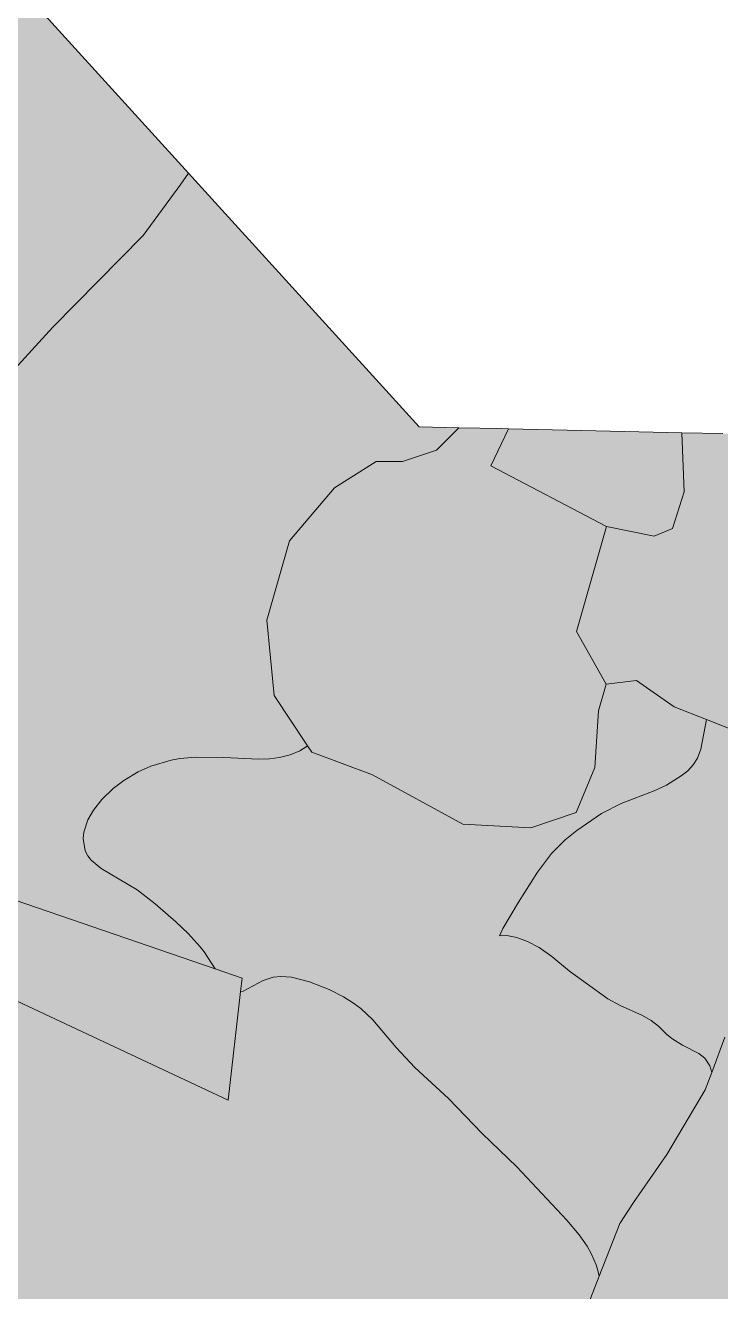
# Model space of a CAD drawing. Header units: metres. Extents: x 541853 to 549675, y 1832829 to 1845715.
# Drawn here: x 547294.2 to 547547.2, y 1834741.3 to 1835202 of the extents above; entities that cross this region are included whole.
import ezdxf

# ---------------------------------------------------------------- set-up
doc = ezdxf.new("R2010")
doc.units = ezdxf.units.M
doc.header["$MEASUREMENT"] = 0
doc.layers.add('1', color=7, linetype='Continuous', lineweight=0)

msp = doc.modelspace()

# ---------------------------------------------------------------- hatches: boundary and pattern name
at = {"layer": '1', "linetype": 'Continuous', "lineweight": 0}
for points in [[(546982.56, 1834684.095), (546969.84, 1834685.775), (546945.12, 1834689.045), (546944.49, 1834689.45), (546930.06, 1834732.275), (546904.59, 1834798.11), (546902.46, 1834849.08), (546901.41, 1834875.63), (546895.05, 1834945.71), (546849.42, 1834949.955), (546785.37, 1834943.64), (546781.47, 1834973.535), (546766.89, 1835015.385), (547086.54, 1835317.98), (547140.3, 1835368.845), (547147.05, 1835375.265), (547147.08, 1835375.25), (547353.51, 1835148.255), (547350.81, 1835144.175), (547337.01, 1835125.59), (547304.22, 1835092.2), (547285.08, 1835071.29), (547259.19, 1835037.135), (547231.65, 1835010.525), (547210.59, 1834987.68), (547178.55, 1834947.66), (547159.02, 1834919.19), (547143.21, 1834892.145), (547128.72, 1834858.74), (547120.56, 1834834.17), (547111.8, 1834810.44), (547099.47, 1834781.34), (547087.83, 1834767.045), (547067.94, 1834754.805), (547039.62, 1834750.965), (547022.31, 1834749.465), (547010.82, 1834744.935), (547002.6, 1834734.675), (546995.88, 1834714.425), (546988.86, 1834695.375)], [(547325.28, 1834601.685), (547323.87, 1834602.6), (547320.66, 1834605.09), (547318.08, 1834612.2), (547308.78, 1834625.685), (547292.13, 1834642.065), (547267.02, 1834656.78), (547243.14, 1834665.96), (547214.34, 1834668.57), (547186.77, 1834675.005), (547154.76, 1834677.285), (547119.72, 1834682.835), (547089.63, 1834686.21), (547029.45, 1834683.945), (546999.99, 1834683.57), (546987.66, 1834683.42), (546982.56, 1834684.095), (546988.86, 1834695.375), (546995.88, 1834714.425), (547002.6, 1834734.675), (547010.82, 1834744.935), (547022.31, 1834749.465), (547039.62, 1834750.965), (547067.94, 1834754.805), (547087.83, 1834767.045), (547099.47, 1834781.34), (547111.8, 1834810.44), (547120.56, 1834834.17), (547128.72, 1834858.74), (547143.21, 1834892.145), (547159.02, 1834919.19), (547178.55, 1834947.66), (547210.59, 1834987.68), (547231.65, 1835010.525), (547259.19, 1835037.135), (547285.08, 1835071.29), (547304.22, 1835092.2), (547337.01, 1835125.59), (547350.81, 1835144.175), (547353.51, 1835148.255), (547437.48, 1835055.945), (547451.97, 1835055.615), (547443.78, 1835047.425), (547431.45, 1835043.315), (547423.89, 1835043.315), (547421.82, 1835043.315), (547406.73, 1835033.7), (547390.26, 1835014.47), (547382.01, 1834985.625), (547384.77, 1834958.145), (547396.89, 1834939.935), (547396.71, 1834939.755), (547394.04, 1834938.015), (547390.56, 1834936.56), (547386.72, 1834935.63), (547383, 1834935.18), (547379.07, 1834935.045), (547366.35, 1834935.66), (547356.18, 1834935.75), (547350.42, 1834935.225), (547347.21, 1834934.655), (547339.83, 1834932.495), (547335.24, 1834930.425), (547330.02, 1834927.245), (547326.18, 1834924.335), (547321.98, 1834920.375), (547318.95, 1834916.52), (547316.91, 1834912.965), (547315.47, 1834908.45), (547315.23, 1834906.23), (547315.95, 1834901.685), (547316.85, 1834899.87), (547318.11, 1834898.25), (547321.8, 1834895.235), (547334.82, 1834887.555), (547341.42, 1834882.455), (547348.92, 1834875.915), (547353.39, 1834871.61), (547357.8, 1834866.735), (547359.21, 1834864.935), (547363.2, 1834858.815), (547270.26, 1834890.645), (547261.59, 1834860.795), (547368, 1834810.995), (547372.53, 1834850.535), (547373.4, 1834850.685), (547380.75, 1834854.54), (547384.35, 1834855.74), (547387.14, 1834856.025), (547390.98, 1834855.755), (547397.64, 1834854.045), (547404.69, 1834851.24), (547409.94, 1834848.585), (547413.63, 1834846.275), (547416.24, 1834844.295), (547420.62, 1834840.155), (547429.11, 1834830.105), (547435.89, 1834822.86), (547448.19, 1834811.55), (547460.46, 1834798.86), (547473.09, 1834786.695), (547491.27, 1834767.315), (547495.77, 1834761.975), (547498.65, 1834757.82), (547500.18, 1834754.955), (547501.86, 1834751.055), (547502.55, 1834749.075), (547503.03, 1834746.945), (547487.55, 1834707.285), (547462.71, 1834676.58), (547426.08, 1834660.35), (547425.33, 1834659.735), (547425.18, 1834659.6), (547417.8, 1834656.405), (547406.88, 1834651.68), (547384.44, 1834629.705), (547359.48, 1834612.095), (547337.01, 1834604.745), (547328.25, 1834602.03)], [(547574.19, 1834941.675), (547554.99, 1834944.405), (547542.09, 1834949.43), (547530.27, 1834954.035), (547516.56, 1834963.635), (547505.58, 1834962.27), (547494.75, 1834981.47), (547505.67, 1835019.645), (547522.98, 1835016.135), (547529.67, 1835018.925), (547533.96, 1835032.245), (547533.09, 1835053.785), (547548.06, 1835053.455), (547556.04, 1835053.275), (547573.32, 1835052.885), (547584.15, 1835052.63), (547587.87, 1835052.555), (547587.9, 1835052.555), (547593.12, 1835053.425), (547602.06, 1835054.91), (547656.81, 1835063.82), (547659.66, 1835058.135), (547669.86, 1835025.465), (547665.39, 1835014.545), (547660.14, 1835009.625), (547636.05, 1834997.46), (547625.58, 1834999.365), (547623.03, 1834990.92), (547622.25, 1834988.37), (547601.67, 1834988.37), (547592.04, 1834978.755), (547592.04, 1834963.635), (547587.93, 1834949.91)], [(547478.1, 1834910.07), (547453.41, 1834911.45), (547420.47, 1834929.3), (547398.48, 1834937.55), (547396.89, 1834939.935), (547384.77, 1834958.145), (547382.01, 1834985.625), (547390.26, 1835014.47), (547406.73, 1835033.7), (547421.82, 1835043.315), (547423.89, 1835043.315), (547431.45, 1835043.315), (547443.78, 1835047.425), (547451.97, 1835055.615), (547467.36, 1835055.27), (547470, 1835055.21), (547463.55, 1835041.755), (547505.67, 1835019.645), (547494.75, 1834981.47), (547505.58, 1834962.27), (547502.82, 1834952.655), (547501.44, 1834932.045), (547494.6, 1834915.575)], [(547522.98, 1835016.135), (547505.67, 1835019.645), (547463.55, 1835041.755), (547470, 1835055.21), (547491.39, 1835054.73), (547533.09, 1835053.785), (547533.96, 1835032.245), (547529.67, 1835018.925)], [(547543.98, 1834821.075), (547543.29, 1834823.445), (547541.43, 1834826.205), (547539.27, 1834827.915), (547533.36, 1834830.975), (547529.76, 1834833.12), (547527.78, 1834834.77), (547524.6, 1834837.965), (547521.96, 1834839.93), (547518.78, 1834841.775), (547510.62, 1834845.375), (547506.21, 1834847.835), (547492.26, 1834857.87), (547485.75, 1834863.225), (547481.22, 1834866.495), (547476.96, 1834868.73), (547473.06, 1834870.2), (547469.43, 1834870.92), (547467.78, 1834870.965), (547466.7, 1834870.71), (547466.7, 1834870.74), (547467.93, 1834873.395), (547473.66, 1834883.055), (547480.56, 1834893.975), (547485.72, 1834900.725), (547490.67, 1834905.705), (547494.9, 1834909.14), (547503.9, 1834915.215), (547510.98, 1834918.965), (547523.07, 1834923.525), (547527.51, 1834925.55), (547532.91, 1834928.925), (547535.28, 1834930.845), (547537.26, 1834932.915), (547538.82, 1834935.375), (547540.02, 1834938.675), (547542.09, 1834949.43), (547554.99, 1834944.405), (547574.19, 1834941.675), (547587.93, 1834949.91), (547592.04, 1834963.635), (547592.04, 1834978.755), (547601.67, 1834988.37), (547622.25, 1834988.37), (547649.7, 1834978.755), (547660.68, 1834965.015), (547662.06, 1834960.455), (547609.41, 1834937.595), (547581.57, 1834903.62), (547548.69, 1834833.915)], [(547503.03, 1834746.945), (547502.55, 1834749.075), (547501.86, 1834751.055), (547500.18, 1834754.955), (547498.65, 1834757.82), (547495.77, 1834761.975), (547491.27, 1834767.315), (547473.09, 1834786.695), (547460.46, 1834798.86), (547448.19, 1834811.55), (547435.89, 1834822.86), (547429.11, 1834830.105), (547420.62, 1834840.155), (547416.24, 1834844.295), (547413.63, 1834846.275), (547409.94, 1834848.585), (547404.69, 1834851.24), (547397.64, 1834854.045), (547390.98, 1834855.755), (547387.14, 1834856.025), (547384.35, 1834855.74), (547380.75, 1834854.54), (547373.4, 1834850.685), (547372.53, 1834850.535), (547373.1, 1834855.425), (547363.2, 1834858.815), (547359.21, 1834864.935), (547357.8, 1834866.735), (547353.39, 1834871.61), (547348.92, 1834875.915), (547341.42, 1834882.455), (547334.82, 1834887.555), (547321.8, 1834895.235), (547318.11, 1834898.25), (547316.85, 1834899.87), (547315.95, 1834901.685), (547315.23, 1834906.23), (547315.47, 1834908.45), (547316.91, 1834912.965), (547318.95, 1834916.52), (547321.98, 1834920.375), (547326.18, 1834924.335), (547330.02, 1834927.245), (547335.24, 1834930.425), (547339.83, 1834932.495), (547347.21, 1834934.655), (547350.42, 1834935.225), (547356.18, 1834935.75), (547366.35, 1834935.66), (547379.07, 1834935.045), (547383, 1834935.18), (547386.72, 1834935.63), (547390.56, 1834936.56), (547394.04, 1834938.015), (547396.71, 1834939.755), (547396.89, 1834939.935), (547398.48, 1834937.55), (547420.47, 1834929.3), (547453.41, 1834911.45), (547478.1, 1834910.07), (547494.6, 1834915.575), (547501.44, 1834932.045), (547502.82, 1834952.655), (547505.58, 1834962.27), (547516.56, 1834963.635), (547530.27, 1834954.035), (547542.09, 1834949.43), (547540.02, 1834938.675), (547538.82, 1834935.375), (547537.26, 1834932.915), (547535.28, 1834930.845), (547532.91, 1834928.925), (547527.51, 1834925.55), (547523.07, 1834923.525), (547510.98, 1834918.965), (547503.9, 1834915.215), (547494.9, 1834909.14), (547490.67, 1834905.705), (547485.72, 1834900.725), (547480.56, 1834893.975), (547473.66, 1834883.055), (547467.93, 1834873.395), (547466.7, 1834870.74), (547466.7, 1834870.71), (547467.78, 1834870.965), (547469.43, 1834870.92), (547473.06, 1834870.2), (547476.96, 1834868.73), (547481.22, 1834866.495), (547485.75, 1834863.225), (547492.26, 1834857.87), (547506.21, 1834847.835), (547510.62, 1834845.375), (547518.78, 1834841.775), (547521.96, 1834839.93), (547524.6, 1834837.965), (547527.78, 1834834.77), (547529.76, 1834833.12), (547533.36, 1834830.975), (547539.27, 1834827.915), (547541.43, 1834826.205), (547543.29, 1834823.445), (547543.98, 1834821.075), (547541.64, 1834814.685), (547527.66, 1834791.18), (547515.54, 1834773.705), (547510.53, 1834766.145)], [(547368, 1834810.995), (547261.59, 1834860.795), (547270.26, 1834890.645), (547363.2, 1834858.815), (547373.1, 1834855.425), (547372.53, 1834850.535)]]:
    msp.add_hatch(color=53, dxfattribs=at).paths.add_polyline_path(points)
h = msp.add_hatch(dxfattribs=at)
h.set_pattern_fill('CROSS', color=9, scale=10, style=0)
h.paths.add_polyline_path([(547428.78, 1834505.025), (547398.42, 1834510.11), (547375.35, 1834517.13), (547359.3, 1834524.135), (547344.06, 1834534.845), (547334.94, 1834547.175), (547327.77, 1834564.215), (547322.04, 1834583.025), (547316.31, 1834600.635), (547293.27, 1834631.535), (547262.85, 1834654.68), (547240.08, 1834662.735), (547223.76, 1834664.205), (547212.84, 1834664.895), (547193.04, 1834666.14), (547154.25, 1834672.875), (547111.14, 1834678.725), (547056.42, 1834679.055), (547009.59, 1834683.18), (546999.99, 1834682.07), (546999.99, 1834683.57), (547029.45, 1834683.945), (547089.63, 1834686.21), (547119.72, 1834682.835), (547154.76, 1834677.285), (547186.77, 1834675.005), (547214.34, 1834668.57), (547243.14, 1834665.96), (547267.02, 1834656.78), (547292.13, 1834642.065), (547308.78, 1834625.685), (547318.08, 1834612.2), (547320.66, 1834605.09), (547323.87, 1834602.6), (547325.28, 1834601.685), (547328.25, 1834602.03), (547337.01, 1834604.745), (547359.48, 1834612.095), (547384.44, 1834629.705), (547406.88, 1834651.68), (547417.8, 1834656.405), (547425.18, 1834659.6), (547425.33, 1834659.735), (547426.08, 1834660.35), (547462.71, 1834676.58), (547487.55, 1834707.285), (547503.03, 1834746.945), (547510.53, 1834766.145), (547515.54, 1834773.705), (547527.66, 1834791.18), (547541.64, 1834814.685), (547543.98, 1834821.075), (547548.69, 1834833.915), (547581.57, 1834903.62), (547609.41, 1834937.595), (547662.06, 1834960.455), (547704.48, 1834978.875), (547705.29, 1835004.18), (547700.52, 1835014.065), (547848.84, 1835057.655), (547856.7, 1835053.29), (547854.24, 1835042.295), (547842.69, 1835048.445), (547803.51, 1835038.635), (547741.83, 1835018.145), (547714.8, 1835010.975), (547710, 1834999.14), (547710.33, 1834984.68), (547709.13, 1834968.975), (547669.5, 1834950.675), (547639.02, 1834938.9), (547614.63, 1834927.575), (547591.56, 1834897.95), (547556.61, 1834832.01), (547550.49, 1834802.52), (547552.8, 1834802.265), (547552.05, 1834795.905), (547552.53, 1834789.395), (547554.93, 1834790.895), (547556.01, 1834789.575), (547555.62, 1834784.475), (547554.96, 1834781.685), (547554.57, 1834780.02), (547555.47, 1834780.005), (547555.95, 1834779.99), (547555.83, 1834778.88), (547555.2, 1834773.045), (547555.83, 1834770.15), (547554.21, 1834769.535), (547557.27, 1834762.335), (547559.85, 1834761.03), (547561.74, 1834755.945), (547564.65, 1834750.65), (547567.89, 1834745.835), (547570.32, 1834746.66), (547571.85, 1834744.29), (547573.86, 1834743.63), (547574.16, 1834743.525), (547575.21, 1834741.935), (547575.24, 1834741.905), (547576.11, 1834736.13), (547573.86, 1834735.335), (547574.22, 1834732.47), (547574.37, 1834731.105), (547574.01, 1834729.08), (547570.14, 1834725.765), (547568.07, 1834725.54), (547561.08, 1834721.265), (547556.79, 1834719.63), (547551.42, 1834716.06), (547550.61, 1834716.855), (547548.15, 1834714.605), (547546.26, 1834712.88), (547545.75, 1834710.3), (547545.21, 1834709.925), (547537.83, 1834704.81), (547532.97, 1834701.705), (547530.09, 1834697.475), (547521.6, 1834700.445), (547517.82, 1834701.765), (547512.87, 1834700.985), (547499.76, 1834691.175), (547477.17, 1834674.255), (547461.54, 1834662.54), (547455.06, 1834657.665), (547440.09, 1834646.445), (547432.02, 1834653.435), (547428.99, 1834656.09), (547427.52, 1834655.175), (547430.49, 1834651.59), (547433.85, 1834648.185), (547435.56, 1834647.225), (547437.72, 1834644.705), (547438.89, 1834643.31), (547411.38, 1834639.755), (547399.29, 1834636.77), (547398.45, 1834635.87), (547389.03, 1834626.465), (547376.43, 1834616.34), (547361.67, 1834606.545), (547356.78, 1834605.015), (547342.65, 1834600.905), (547348.35, 1834594.605), (547345.11, 1834544.145), (547391.73, 1834521.705), (547414.11, 1834512.615), (547422.48, 1834524.375), (547429.53, 1834525.5), (547449.33, 1834513.125), (547465.92, 1834508.025), (547440.27, 1834505.955)])

# ---------------------------------------------------------------- linework, layer by layer
at = {"layer": '1', "color": 7, "linetype": 'Continuous', "lineweight": 0, "flags": 128}
for points in [[(547147.08, 1835375.25), (547353.51, 1835148.255), (547350.81, 1835144.175), (547337.01, 1835125.59), (547304.22, 1835092.2), (547285.08, 1835071.29)], [(547285.08, 1835071.29), (547304.22, 1835092.2), (547337.01, 1835125.59), (547350.81, 1835144.175), (547353.51, 1835148.255), (547437.48, 1835055.945), (547451.97, 1835055.615), (547443.78, 1835047.425), (547431.45, 1835043.315), (547423.89, 1835043.315), (547421.82, 1835043.315), (547406.73, 1835033.7), (547390.26, 1835014.47), (547382.01, 1834985.625), (547384.77, 1834958.145), (547396.89, 1834939.935), (547396.71, 1834939.755), (547394.04, 1834938.015), (547390.56, 1834936.56), (547386.72, 1834935.63), (547383, 1834935.18), (547379.07, 1834935.045), (547366.35, 1834935.66), (547356.18, 1834935.75), (547350.42, 1834935.225), (547347.21, 1834934.655), (547339.83, 1834932.495), (547335.24, 1834930.425), (547330.02, 1834927.245), (547326.18, 1834924.335), (547321.98, 1834920.375), (547318.95, 1834916.52), (547316.91, 1834912.965), (547315.47, 1834908.45), (547315.23, 1834906.23), (547315.95, 1834901.685), (547316.85, 1834899.87), (547318.11, 1834898.25), (547321.8, 1834895.235), (547334.82, 1834887.555), (547341.42, 1834882.455), (547348.92, 1834875.915), (547353.39, 1834871.61), (547357.8, 1834866.735), (547359.21, 1834864.935), (547363.2, 1834858.815), (547270.26, 1834890.645)], [(547554.99, 1834944.405), (547542.09, 1834949.43), (547530.27, 1834954.035), (547516.56, 1834963.635), (547505.58, 1834962.27), (547494.75, 1834981.47), (547505.67, 1835019.645), (547505.67, 1835019.645), (547522.98, 1835016.135), (547529.67, 1835018.925), (547533.96, 1835032.245), (547533.09, 1835053.785), (547548.06, 1835053.455)], [(547548.69, 1834833.915), (547543.98, 1834821.075), (547543.29, 1834823.445), (547541.43, 1834826.205), (547539.27, 1834827.915), (547533.36, 1834830.975), (547529.76, 1834833.12), (547527.78, 1834834.77), (547524.6, 1834837.965), (547521.96, 1834839.93), (547518.78, 1834841.775), (547510.62, 1834845.375), (547506.21, 1834847.835), (547492.26, 1834857.87), (547485.75, 1834863.225), (547481.22, 1834866.495), (547476.96, 1834868.73), (547473.06, 1834870.2), (547469.43, 1834870.92), (547467.78, 1834870.965), (547466.7, 1834870.71), (547466.7, 1834870.74), (547467.93, 1834873.395), (547473.66, 1834883.055), (547480.56, 1834893.975), (547485.72, 1834900.725), (547490.67, 1834905.705), (547494.9, 1834909.14), (547503.9, 1834915.215), (547510.98, 1834918.965), (547523.07, 1834923.525), (547527.51, 1834925.55), (547532.91, 1834928.925), (547535.28, 1834930.845), (547537.26, 1834932.915), (547538.82, 1834935.375), (547540.02, 1834938.675), (547542.09, 1834949.43), (547542.09, 1834949.43), (547554.99, 1834944.405)], [(547261.59, 1834860.795), (547368, 1834810.995), (547372.53, 1834850.535), (547373.4, 1834850.685), (547380.75, 1834854.54), (547384.35, 1834855.74), (547387.14, 1834856.025), (547390.98, 1834855.755), (547397.64, 1834854.045), (547404.69, 1834851.24), (547409.94, 1834848.585), (547413.63, 1834846.275), (547416.24, 1834844.295), (547420.62, 1834840.155), (547429.11, 1834830.105), (547435.89, 1834822.86), (547448.19, 1834811.55), (547460.46, 1834798.86), (547473.09, 1834786.695), (547491.27, 1834767.315), (547495.77, 1834761.975), (547498.65, 1834757.82), (547500.18, 1834754.955), (547501.86, 1834751.055), (547502.55, 1834749.075), (547503.03, 1834746.945), (547487.55, 1834707.285)], [(547487.55, 1834707.285), (547503.03, 1834746.945), (547510.53, 1834766.145), (547515.54, 1834773.705), (547527.66, 1834791.18), (547541.64, 1834814.685), (547543.98, 1834821.075), (547548.69, 1834833.915)]]:
    msp.add_lwpolyline(points, dxfattribs=at)
for points in [[(547451.97, 1835055.615), (547467.36, 1835055.27), (547470, 1835055.21), (547463.55, 1835041.755), (547505.67, 1835019.645), (547494.75, 1834981.47), (547505.58, 1834962.27), (547502.82, 1834952.655), (547501.44, 1834932.045), (547494.6, 1834915.575), (547478.1, 1834910.07), (547453.41, 1834911.45), (547420.47, 1834929.3), (547398.48, 1834937.55), (547396.89, 1834939.935), (547384.77, 1834958.145), (547382.01, 1834985.625), (547390.26, 1835014.47), (547406.73, 1835033.7), (547421.82, 1835043.315), (547423.89, 1835043.315), (547431.45, 1835043.315), (547443.78, 1835047.425), (547451.97, 1835055.615)], [(547470, 1835055.21), (547491.39, 1835054.73), (547533.09, 1835053.785), (547533.96, 1835032.245), (547529.67, 1835018.925), (547522.98, 1835016.135), (547505.67, 1835019.645), (547463.55, 1835041.755), (547470, 1835055.21)], [(547396.89, 1834939.935), (547398.48, 1834937.55), (547420.47, 1834929.3), (547453.41, 1834911.45), (547478.1, 1834910.07), (547494.6, 1834915.575), (547501.44, 1834932.045), (547502.82, 1834952.655), (547505.58, 1834962.27), (547516.56, 1834963.635), (547530.27, 1834954.035), (547542.09, 1834949.43), (547540.02, 1834938.675), (547538.82, 1834935.375), (547537.26, 1834932.915), (547535.28, 1834930.845), (547532.91, 1834928.925), (547527.51, 1834925.55), (547523.07, 1834923.525), (547510.98, 1834918.965), (547503.9, 1834915.215), (547494.9, 1834909.14), (547490.67, 1834905.705), (547485.72, 1834900.725), (547480.56, 1834893.975), (547473.66, 1834883.055), (547467.93, 1834873.395), (547466.7, 1834870.74), (547466.7, 1834870.71), (547467.78, 1834870.965), (547469.43, 1834870.92), (547473.06, 1834870.2), (547476.96, 1834868.73), (547481.22, 1834866.495), (547485.75, 1834863.225), (547492.26, 1834857.87), (547506.21, 1834847.835), (547510.62, 1834845.375), (547518.78, 1834841.775), (547521.96, 1834839.93), (547524.6, 1834837.965), (547527.78, 1834834.77), (547529.76, 1834833.12), (547533.36, 1834830.975), (547539.27, 1834827.915), (547541.43, 1834826.205), (547543.29, 1834823.445), (547543.98, 1834821.075), (547541.64, 1834814.685), (547527.66, 1834791.18), (547515.54, 1834773.705), (547510.53, 1834766.145), (547503.03, 1834746.945), (547502.55, 1834749.075), (547501.86, 1834751.055), (547500.18, 1834754.955), (547498.65, 1834757.82), (547495.77, 1834761.975), (547491.27, 1834767.315), (547473.09, 1834786.695), (547460.46, 1834798.86), (547448.19, 1834811.55), (547435.89, 1834822.86), (547429.11, 1834830.105), (547420.62, 1834840.155), (547416.24, 1834844.295), (547413.63, 1834846.275), (547409.94, 1834848.585), (547404.69, 1834851.24), (547397.64, 1834854.045), (547390.98, 1834855.755), (547387.14, 1834856.025), (547384.35, 1834855.74), (547380.75, 1834854.54), (547373.4, 1834850.685), (547372.53, 1834850.535), (547373.1, 1834855.425), (547363.2, 1834858.815), (547359.21, 1834864.935), (547357.8, 1834866.735), (547353.39, 1834871.61), (547348.92, 1834875.915), (547341.42, 1834882.455), (547334.82, 1834887.555), (547321.8, 1834895.235), (547318.11, 1834898.25), (547316.85, 1834899.87), (547315.95, 1834901.685), (547315.23, 1834906.23), (547315.47, 1834908.45), (547316.91, 1834912.965), (547318.95, 1834916.52), (547321.98, 1834920.375), (547326.18, 1834924.335), (547330.02, 1834927.245), (547335.24, 1834930.425), (547339.83, 1834932.495), (547347.21, 1834934.655), (547350.42, 1834935.225), (547356.18, 1834935.75), (547366.35, 1834935.66), (547379.07, 1834935.045), (547383, 1834935.18), (547386.72, 1834935.63), (547390.56, 1834936.56), (547394.04, 1834938.015), (547396.71, 1834939.755), (547396.89, 1834939.935)], [(547363.2, 1834858.815), (547373.1, 1834855.425), (547372.53, 1834850.535), (547368, 1834810.995), (547261.59, 1834860.795), (547270.26, 1834890.645), (547363.2, 1834858.815)]]:
    msp.add_lwpolyline(points, close=True, dxfattribs=at)

doc.saveas('drawing.dxf')
